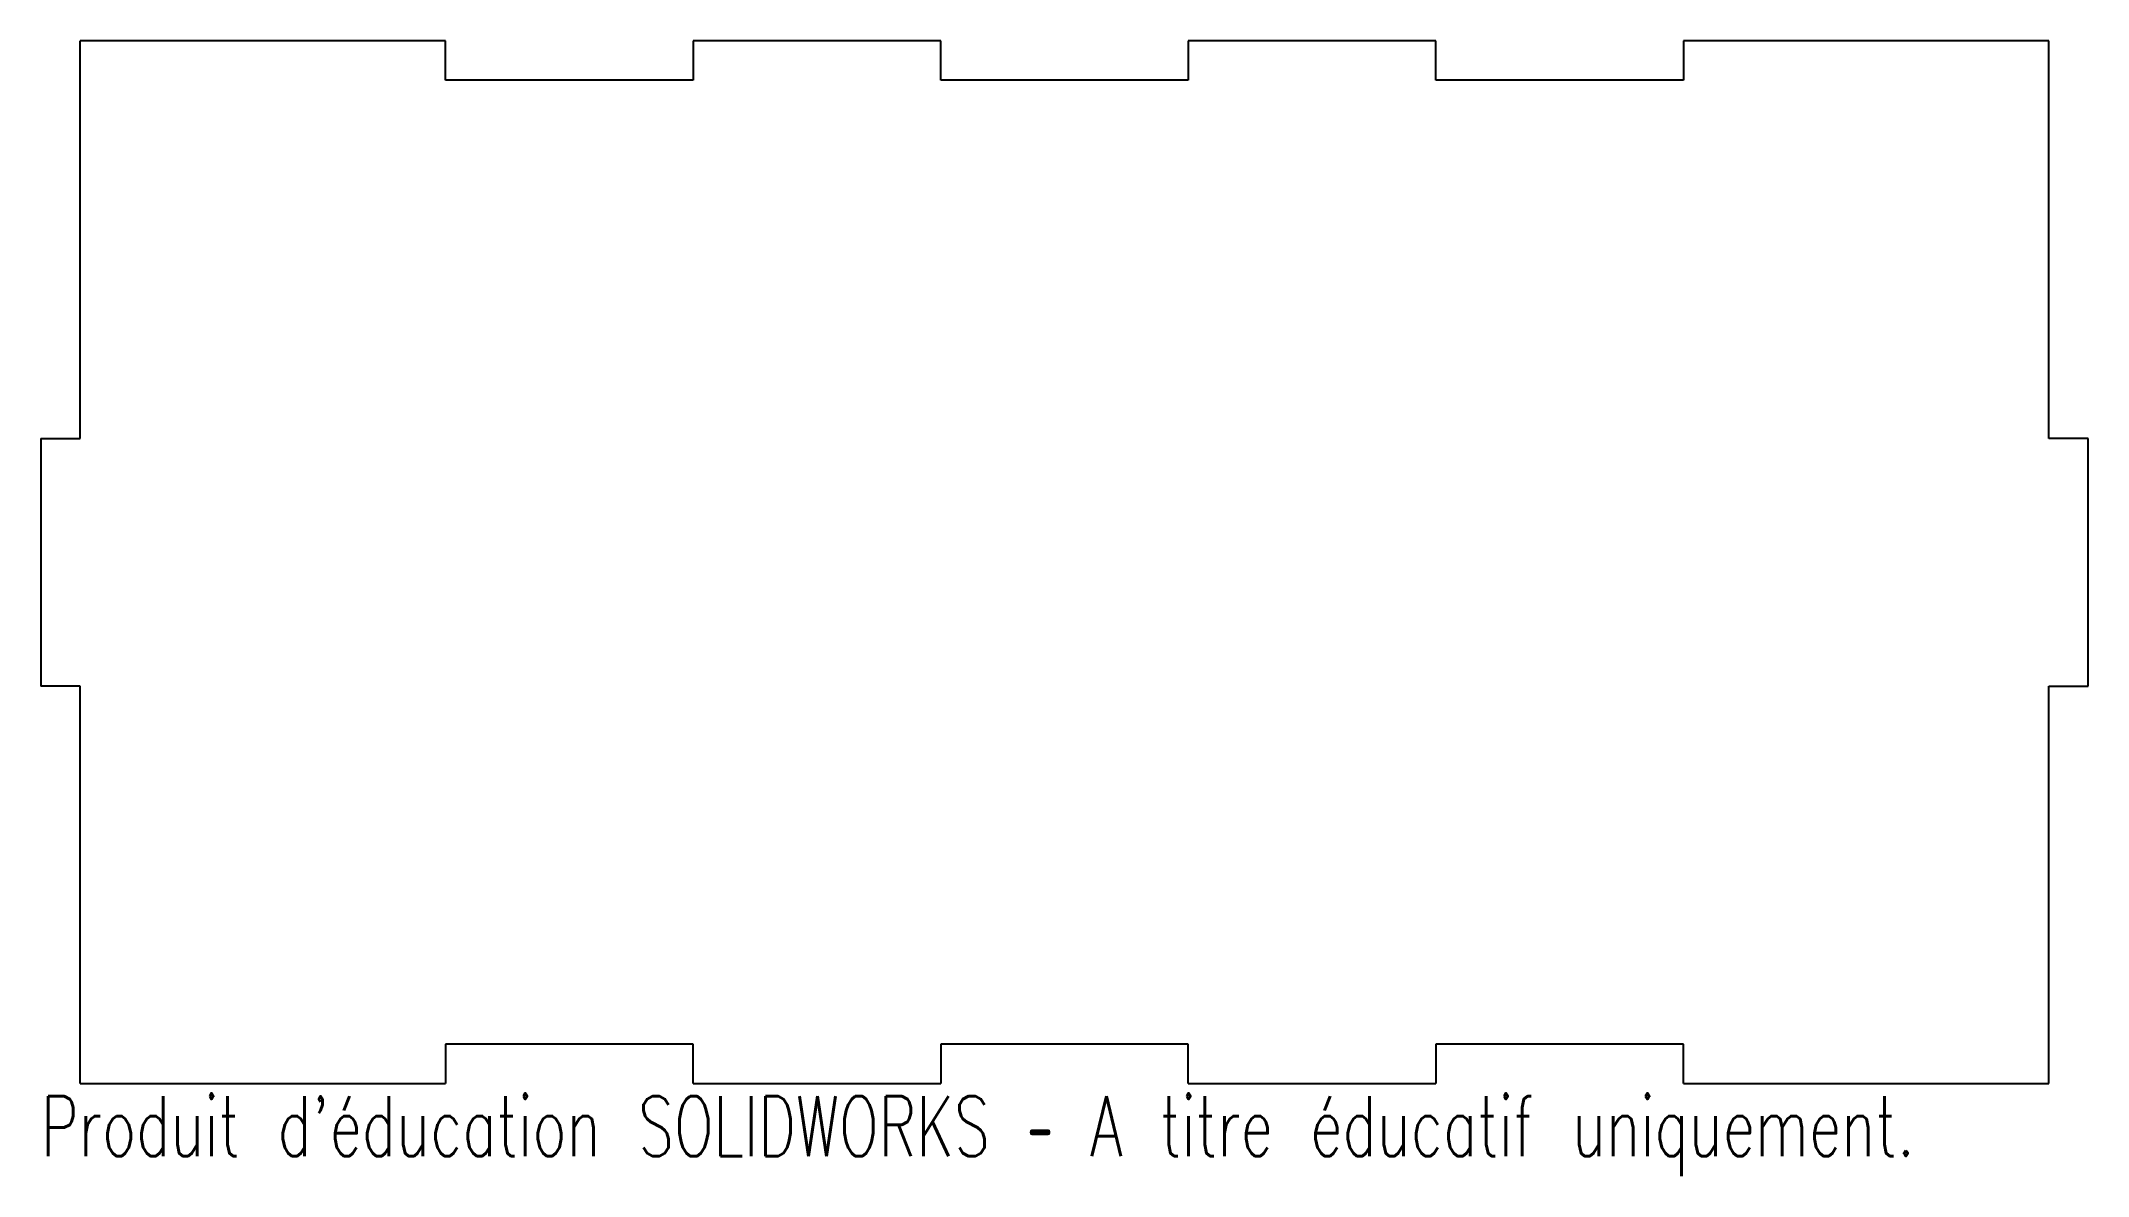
# Model space of a CAD drawing. Header units: millimetres. Extents: x -83 to 83, y -50 to 42.
import ezdxf

# ---------------------------------------------------------------- set-up
doc = ezdxf.new("R2010")
doc.units = ezdxf.units.MM
doc.styles.add('SLDTEXTSTYLE0', font='TXT', dxfattribs={"width": 0.7, "bigfont": 'bigfont'})

msp = doc.modelspace()

# ---------------------------------------------------------------- linework, layer by layer
at = {"color": 7, "linetype": 'Continuous', "lineweight": 25}
for p, q in [((-50, 42.073), (-79.5, 42.073)), ((-79.5, 10), (-79.5, 42.073)), ((-50, 38.898), (-50, 42.073)), ((-30, 42.073), (-30, 38.898)), ((-10, 42.073), (-30, 42.073)), ((-10, 38.898), (-10, 42.073)), ((30, 42.073), (10, 42.073)), ((10, 42.073), (10, 38.898)), ((30, 38.898), (30, 42.073)), ((79.5, 42.073), (50, 42.073)), ((50, 42.073), (50, 38.898)), ((79.5, 10), (79.5, 42.073)), ((-30, 38.898), (-50, 38.898)), ((10, 38.898), (-10, 38.898)), ((50, 38.898), (30, 38.898)), ((-82.675, 10), (-79.5, 10)), ((-82.675, 10), (-82.675, -10)), ((82.675, 10), (79.5, 10)), ((82.675, -10), (82.675, 10)), ((-79.5, -10), (-82.675, -10)), ((-79.5, -42.073), (-79.5, -10)), ((79.5, -42.073), (79.5, -10)), ((79.5, -10), (82.675, -10)), ((-50, -38.898), (-50, -42.073)), ((-30, -38.898), (-50, -38.898)), ((-30, -42.073), (-30, -38.898)), ((-10, -38.898), (-10, -42.073)), ((10, -38.898), (-10, -38.898)), ((10, -42.073), (10, -38.898)), ((30, -38.898), (30, -42.073)), ((50, -38.898), (30, -38.898)), ((50, -42.073), (50, -38.898)), ((-79.5, -42.073), (-50, -42.073)), ((-30, -42.073), (-10, -42.073)), ((10, -42.073), (30, -42.073)), ((50, -42.073), (79.5, -42.073))]:
    msp.add_line(p, q, dxfattribs=at)

# ---------------------------------------------------------------- texts
at = {"color": 7, "linetype": 'Continuous', "insert": (-82.675, -43.093), "char_height": 4.83362, "attachment_point": 1, "style": 'SLDTEXTSTYLE0'}
msp.add_mtext("Produit d'éducation SOLIDWORKS – A titre éducatif uniquement.", dxfattribs=at)

doc.saveas('drawing.dxf')
